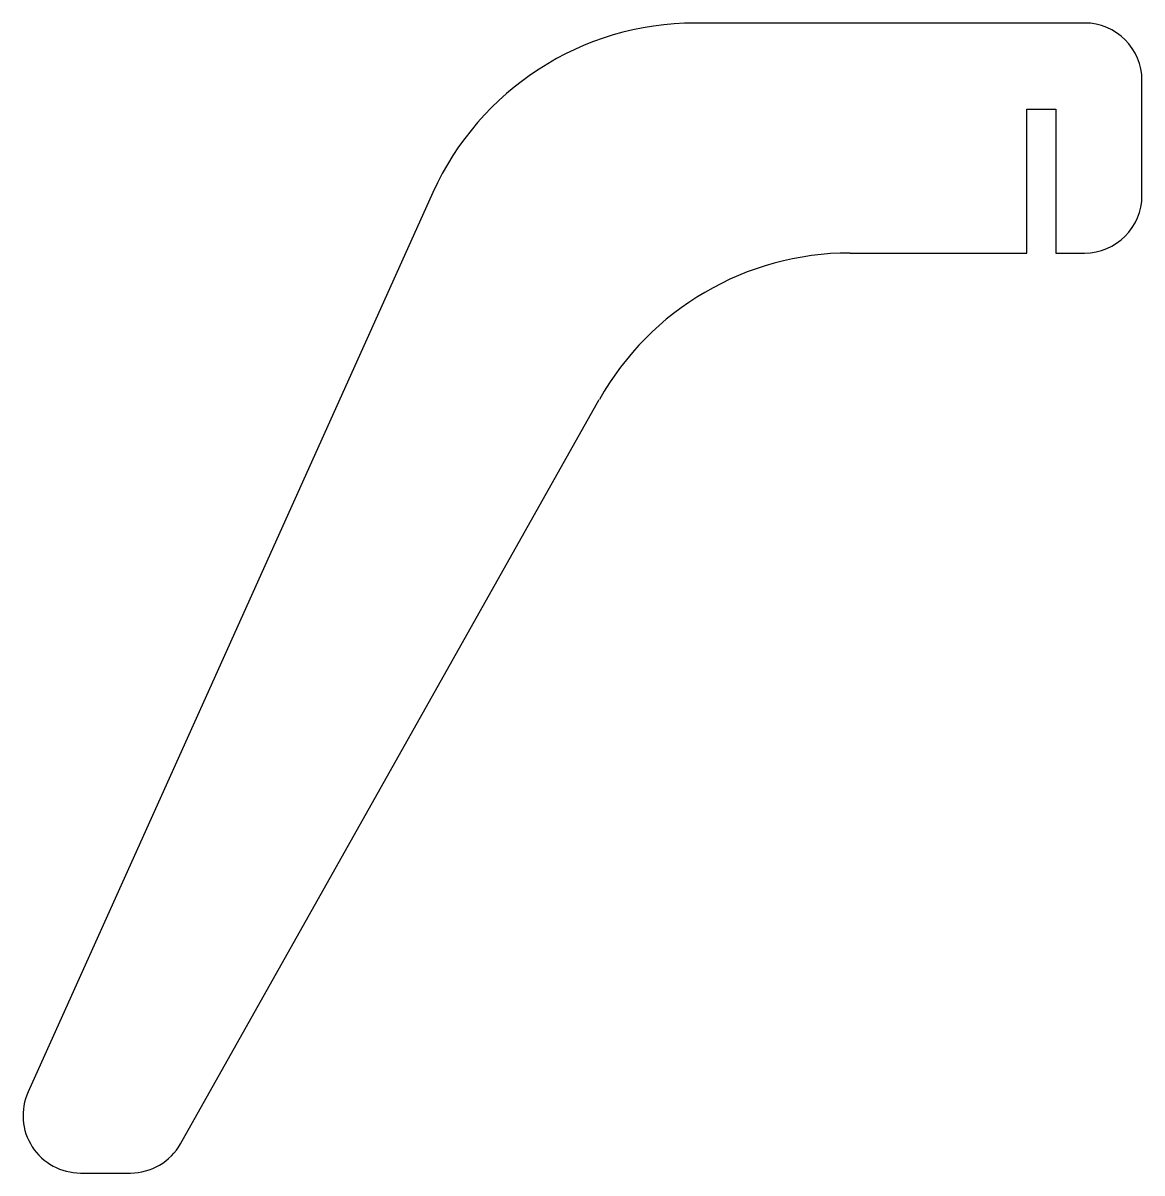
# Model space of a CAD drawing. Header units: millimetres. Extents: x 0 to 120, y 0 to 126.
# Drawn here: x 101.01 to 120.47, y 106.03 to 126.03 of the extents above; entities outside this region: 2.
import ezdxf

# ---------------------------------------------------------------- set-up
doc = ezdxf.new("R2010")
doc.units = ezdxf.units.MM
doc.layers.add('CUT', color=5, linetype='Continuous')
doc.styles.add('SLDTEXTSTYLE0', font='TXT', dxfattribs={"width": 0.7})

msp = doc.modelspace()

# ---------------------------------------------------------------- linework, layer by layer
at = {"layer": 'CUT'}
for p, q in [((119.468, 126.031), (112.701, 126.031)), ((120.468, 123.031), (120.468, 125.031)), ((118.468, 122.031), (118.468, 124.531)), ((118.468, 124.531), (118.968, 124.531)), ((118.968, 124.531), (118.968, 122.031)), ((108.141, 123.083), (101.103, 107.442)), ((115.392, 122.031), (118.468, 122.031)), ((118.968, 122.031), (119.468, 122.031)), ((103.755, 106.541), (111.034, 119.483)), ((102.015, 106.031), (102.883, 106.031))]:
    msp.add_line(p, q, dxfattribs=at)
for centre, radius, start, end in [((112.701, 121.031), 5, 90, 155.7723), ((119.468, 125.031), 1, 0, 90), ((119.468, 123.031), 1, 270, 0), ((115.392, 117.031), 5, 90, 150.6422), ((102.015, 107.031), 1, 155.7723, 270), ((102.883, 107.031), 1, 270, 330.6422)]:
    msp.add_arc(centre, radius, start, end, dxfattribs=at)

# ---------------------------------------------------------------- texts
at = {"color": 7, "linetype": 'Continuous', "char_height": 3.46, "attachment_point": 1, "style": 'SLDTEXTSTYLE0'}
for s, insert in [('SOLIDWORKS Educational Product.', (0, 9.65)), ('For Instructional Use Only.', (0, 4.46))]:
    msp.add_mtext(s, dxfattribs=dict(at, insert=insert))

doc.saveas('drawing.dxf')
